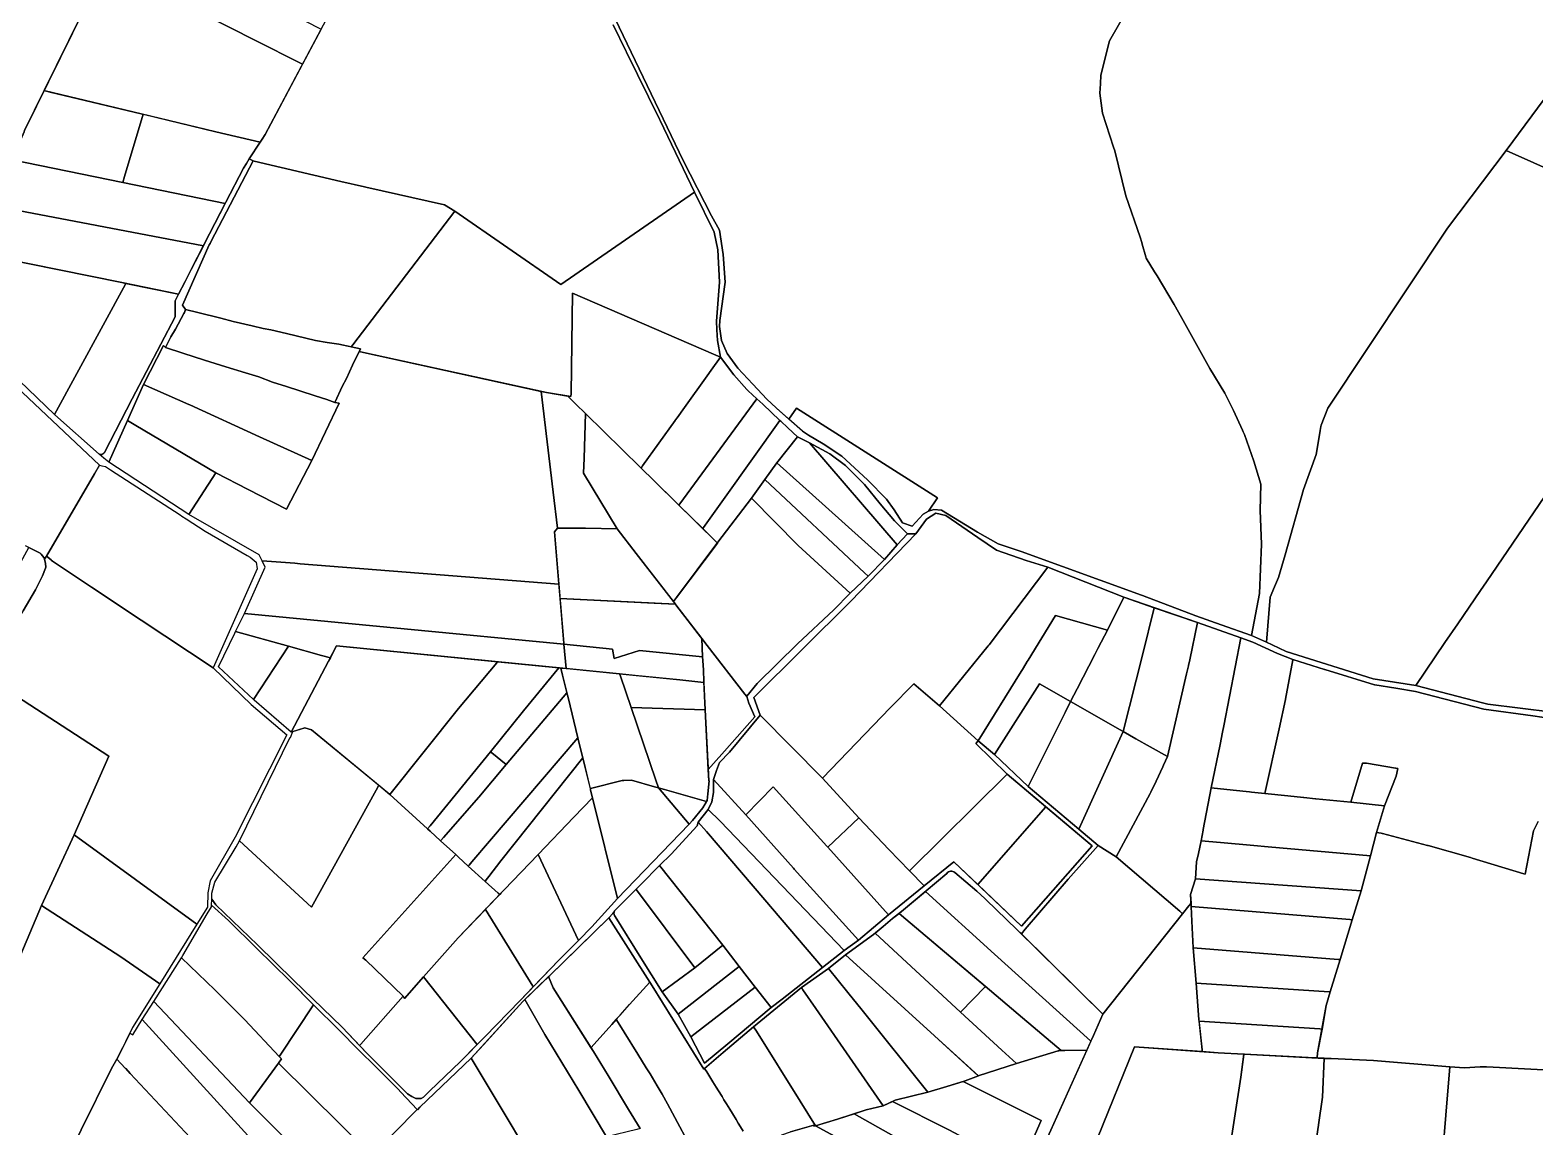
# Model space of a CAD drawing. Header units: metres. Extents: x 3 to 1005126, y 39 to 4383651.
# Drawn here: x 494509 to 495590, y 4369805 to 4370593 of the extents above; entities that cross this region are included whole.
import ezdxf

# ---------------------------------------------------------------- set-up
doc = ezdxf.new("R2010")
doc.units = ezdxf.units.M
doc.header["$MEASUREMENT"] = 0
doc.layers.add('TM_Llucmajor', color=7, linetype='Continuous')

msp = doc.modelspace()

# ---------------------------------------------------------------- linework, layer by layer
at = {"layer": 'TM_Llucmajor', "linetype": 'Continuous', "flags": 128}
for points in [[(494927.8, 4370596.4), (494937.1, 4370577.4), (494937.4, 4370576.8), (494961.2, 4370528.7), (494961.7, 4370527.8), (494986.3, 4370476.2), (494890.2, 4370410), (494814.2, 4370462.5), (494806.7, 4370467.1), (494750.3, 4370479.8), (494749.4, 4370480.1), (494732.3, 4370484), (494670.1, 4370498.5), (494669.5, 4370498.7), (494666.6, 4370500.3), (494674.4, 4370512.1), (494675.8, 4370514.4), (494678, 4370517.7), (494798, 4370743.4)], [(495298.1, 4370609.1), (495284.2, 4370585), (495278, 4370560.3), (495277.6, 4370554.1), (495277.2, 4370547.3), (495279.2, 4370532.9), (495287.1, 4370508.6), (495287.9, 4370506), (495295.9, 4370473.6), (495306.2, 4370444), (495307.3, 4370440), (495307.7, 4370438.8), (495310.2, 4370429.8), (495310.5, 4370428.8), (495316.5, 4370419), (495318.3, 4370416.2), (495330.7, 4370395.5), (495333.7, 4370390), (495337, 4370384.1), (495356.2, 4370349.6), (495367, 4370332), (495373.1, 4370319.5), (495379.6, 4370305.3), (495380.1, 4370304.2), (495381, 4370302.3), (495387.9, 4370283), (495392.7, 4370266.5), (495392.4, 4370247.7), (495393.2, 4370223.4), (495391.9, 4370188), (495386, 4370157.9), (495364.3, 4370165.6), (495346.2, 4370171.9), (495307.8, 4370186.6), (495307.2, 4370186.9), (495220.7, 4370218.2), (495204.3, 4370223.6), (495189.5, 4370232.1), (495163.6, 4370247.8), (495158.1, 4370248.4), (495154.3, 4370247.2), (495160.6, 4370256.8), (495059.4, 4370321.1), (495054, 4370313.2), (495045.2, 4370321.1), (495044.9, 4370321.4), (495038.2, 4370327.5), (495028.2, 4370338.4), (495017.3, 4370349.9), (495009.8, 4370360.3), (495005.6, 4370369.6), (495004.3, 4370379.8), (495004.5, 4370384.1), (495008.2, 4370411.5), (495006.9, 4370431.4), (495004.3, 4370448.9), (494998.5, 4370459.3), (494978.1, 4370498.9), (494955.2, 4370546.8), (494900.9, 4370660.5)], [(494900.9, 4370660.5), (494955.2, 4370546.8), (494978.1, 4370498.9), (494998.5, 4370459.3), (495004.3, 4370448.9), (495006.9, 4370431.4), (495008.2, 4370411.5), (495004.5, 4370384.1), (495004.3, 4370379.8), (495005.6, 4370369.6), (495009.8, 4370360.3), (495017.3, 4370349.9), (495028.2, 4370338.4), (495038.2, 4370327.5), (495044.9, 4370321.4), (495045.2, 4370321.1), (495063.7, 4370304.5), (495068.2, 4370301.8), (495078.6, 4370295.6), (495091.9, 4370286.6), (495110.4, 4370269.6), (495124.1, 4370255.7), (495129.6, 4370248.2), (495135.6, 4370238.8), (495142.6, 4370236.3), (495150.5, 4370244.9), (495154.3, 4370247.2), (495158.1, 4370248.4), (495163.6, 4370247.8), (495189.5, 4370232.1), (495204.3, 4370223.6), (495220.7, 4370218.2), (495307.2, 4370186.9), (495307.8, 4370186.6), (495346.2, 4370171.9), (495364.3, 4370165.6), (495386, 4370157.9), (495396.8, 4370153), (495400.9, 4370151.1), (495411, 4370146.4), (495473.5, 4370126.8), (495504.1, 4370122), (495552, 4370109.5), (495555.7, 4370108.5), (495602.1, 4370102.8)], [(495632.4, 4370592), (495568.9, 4370506.3), (495526.9, 4370450.3), (495440.8, 4370321.1), (495436.1, 4370308.9), (495436, 4370307.9), (495435.5, 4370305.1), (495434.5, 4370299.2), (495432.6, 4370287.8), (495423.4, 4370262.6), (495410.3, 4370215.7), (495405.4, 4370199.6), (495404.9, 4370197.8), (495402.6, 4370192.7), (495399.4, 4370185.4), (495396.8, 4370153), (495386, 4370157.9), (495391.9, 4370188), (495393.2, 4370223.4), (495392.4, 4370247.7), (495392.7, 4370266.5), (495387.9, 4370283), (495381, 4370302.3), (495380.1, 4370304.2), (495379.6, 4370305.3), (495373.1, 4370319.5), (495367, 4370332), (495356.2, 4370349.6), (495337, 4370384.1), (495333.7, 4370390), (495330.7, 4370395.5), (495318.3, 4370416.2), (495316.5, 4370419), (495310.5, 4370428.8), (495310.2, 4370429.8), (495307.7, 4370438.8), (495307.3, 4370440), (495306.2, 4370444), (495295.9, 4370473.6), (495287.9, 4370506), (495287.1, 4370508.6), (495279.2, 4370532.9), (495279.2, 4370532.9), (495277.2, 4370547.3), (495277.6, 4370554.1), (495278, 4370560.3), (495284.2, 4370585), (495298.1, 4370609.1)], [(495601.1, 4370098.2), (495588.1, 4370100), (495552.9, 4370104.8), (495503.9, 4370117.7), (495489.8, 4370119.9), (495474.7, 4370122.3), (495474.5, 4370122.3), (495438.8, 4370133.4), (495438.5, 4370133.5), (495415.9, 4370140.5), (495404.8, 4370145), (495387, 4370153.1), (495378.5, 4370156.2), (495347.3, 4370167.1), (495294.5, 4370185.3), (495239.8, 4370206.9), (495224.4, 4370211.8), (495203.1, 4370219.2), (495189.6, 4370228.1), (495166.6, 4370243.9), (495159.6, 4370245.8), (495152.7, 4370241.3), (495145.1, 4370230.9), (495139.1, 4370230.9), (495129.8, 4370240.2), (495119.5, 4370252.3), (495108.3, 4370266.4), (495094.6, 4370279.9), (495083.5, 4370288.3), (495068.7, 4370296.1), (495060.2, 4370300.5), (495053.3, 4370307), (495048.2, 4370311.7), (495047.6, 4370312.3), (495035.3, 4370324), (495031, 4370327.7), (495024.7, 4370333.5), (495023.7, 4370334.6), (495014.4, 4370345.1), (495005, 4370357.8), (495002.7, 4370369.7), (495002.3, 4370377.3), (495002.1, 4370383.7), (495004.3, 4370411.6), (495003, 4370434.8), (495000.3, 4370447.6), (494986.3, 4370476.2), (494961.7, 4370527.8), (494961.2, 4370528.7), (494937.4, 4370576.8), (494937.1, 4370577.4), (494927.8, 4370596.4)], [(495619.3, 4370291), (495554.8, 4370196.4), (495550.5, 4370190.1), (495534.2, 4370166.1), (495525, 4370152.7), (495504.1, 4370122), (495473.5, 4370126.8), (495411, 4370146.4), (495400.9, 4370151.1), (495396.8, 4370153), (495399.4, 4370185.4), (495402.6, 4370192.7), (495404.9, 4370197.8), (495405.4, 4370199.6), (495410.3, 4370215.7), (495423.4, 4370262.6), (495432.6, 4370287.8), (495434.5, 4370299.2), (495435.5, 4370305.1), (495436, 4370307.9), (495436.1, 4370308.9), (495440.8, 4370321.1), (495526.9, 4370450.3), (495568.9, 4370506.3), (495646.3, 4370471.7)], [(494477.6, 4370357), (494516.8, 4370320.1), (494559.1, 4370280.1), (494555.5, 4370273.9), (494521, 4370214.7), (494519.7, 4370212.7), (494519.1, 4370213.9), (494518.2, 4370215.1), (494517.2, 4370216.3), (494516.5, 4370216.9), (494505.9, 4370222.3)], [(494504.3, 4370175.6), (494513.2, 4370190.7), (494518.2, 4370200.7), (494520.3, 4370206.1), (494520.6, 4370206.9), (494520.4, 4370209.5), (494519.7, 4370212.7), (494521, 4370214.7), (494524.3, 4370212.1), (494524.5, 4370211.9), (494525.3, 4370211.3), (494553.4, 4370192.6), (494589.1, 4370168.8), (494640.7, 4370134.6), (494668, 4370108.2), (494693.5, 4370086.5), (494656.4, 4370012.9), (494638.6, 4369981.7), (494636.9, 4369973.1), (494636.6, 4369962.6), (494628.9, 4369950.4), (494540.8, 4370014.6), (494565.8, 4370071.1), (494484.8, 4370123.5)], [(495592, 4370024.2), (495588.6, 4370017.6), (495582.6, 4369986.3), (495581.7, 4369986.6), (495544.6, 4369997.9), (495543.4, 4369998.3), (495512.9, 4370007), (495512.5, 4370007.1), (495480.2, 4370015.5), (495480.1, 4370015.5), (495479.9, 4370015.6), (495479.1, 4370015.8), (495475.8, 4370016.4), (495481.7, 4370035.5), (495489.9, 4370056.8), (495491.2, 4370062.3), (495489.8, 4370062.6), (495489.5, 4370062.6), (495468.6, 4370066.2), (495465.9, 4370066.2), (495457.5, 4370038), (495432.2, 4370040.6), (495432, 4370040.6), (495423.7, 4370041.5), (495423.5, 4370041.5), (495412.3, 4370042.7), (495412.3, 4370042.7), (495395.6, 4370044.4), (495405.9, 4370090.7), (495410.5, 4370111.8), (495410.5, 4370112.1), (495415.9, 4370140.3), (495415.9, 4370140.5), (495438.5, 4370133.5), (495438.8, 4370133.4), (495474.5, 4370122.3), (495474.7, 4370122.3), (495489.8, 4370119.9), (495503.9, 4370117.7), (495552.9, 4370104.8), (495588.1, 4370100), (495601.1, 4370098.2)], [(495609.1, 4369845.2), (495559.6, 4369847.8), (495554.8, 4369848.1), (495550.3, 4369847.9), (495539.1, 4369847.4), (495528.6, 4369848.1), (495473.6, 4369852.6), (495443.2, 4369854), (495443.2, 4369853.9), (495433.3, 4369854.4), (495433.6, 4369858), (495439.8, 4369892), (495439.8, 4369892), (495442.7, 4369901.8), (495442.7, 4369901.8), (495449.8, 4369925), (495458.5, 4369953.6), (495464.8, 4369974.3), (495471.6, 4369999.6), (495475.8, 4370016.4), (495479.1, 4370015.8), (495479.9, 4370015.6), (495480.1, 4370015.5), (495480.2, 4370015.5), (495512.5, 4370007.1), (495512.9, 4370007), (495543.4, 4369998.3), (495544.6, 4369997.9), (495581.7, 4369986.6), (495582.6, 4369986.3), (495588.6, 4370017.6), (495592, 4370024.2)], [(494988.1, 4369781.6), (494966.8, 4369821.5), (494963.1, 4369828.3), (494959.5, 4369834.4), (494954.3, 4369843), (494951.6, 4369847.4), (494945.6, 4369857), (494935.7, 4369873), (494930.3, 4369881.8), (494930.1, 4369882.2), (494932.8, 4369885.2), (494932.8, 4369885.2), (494939.5, 4369892.8), (494954.2, 4369908.9), (494955.8, 4369906.2), (494992.9, 4369846.4), (494993.5, 4369846.8), (494994, 4369846), (494995, 4369844.4), (494997.2, 4369840.7), (494999.4, 4369837.2), (495001.7, 4369833.5), (495003.5, 4369830.7), (495006, 4369826.6), (495007.4, 4369824.3), (495009.2, 4369821.4), (495011.5, 4369817.7), (495013.5, 4369814.4), (495016.2, 4369810.1), (495017.7, 4369807.6), (495019.3, 4369805), (495021.2, 4369801.9)], [(494947.3, 4369803.7), (494938.9, 4369817.4), (494924.2, 4369841.7), (494913.7, 4369859), (494911.9, 4369861.8), (494912, 4369862), (494926.8, 4369878.4), (494930, 4369882.1), (494930.1, 4369882.2), (494930.3, 4369881.8), (494935.7, 4369873), (494945.6, 4369857), (494951.6, 4369847.4), (494954.3, 4369843), (494959.5, 4369834.4), (494963.1, 4369828.3), (494966.8, 4369821.5), (494988.1, 4369781.6)], [(495021.2, 4369801.9), (495019.3, 4369805), (495017.7, 4369807.6), (495016.2, 4369810.1), (495013.5, 4369814.4), (495011.5, 4369817.7), (495009.2, 4369821.4), (495007.4, 4369824.3), (495006, 4369826.6), (495003.5, 4369830.7), (495001.7, 4369833.5), (494999.4, 4369837.2), (494997.2, 4369840.7), (494995, 4369844.4), (494994, 4369846), (494993.5, 4369846.8), (494993.5, 4369846.9), (494993.5, 4369846.9), (495006.9, 4369858.2), (495028.6, 4369876.7), (495030.7, 4369873.5), (495062.1, 4369823.4), (495073.2, 4369805.7), (495071.9, 4369805.3), (495072, 4369806.2), (495055.1, 4369801.3)]]:
    msp.add_lwpolyline(points, dxfattribs=at)
for points in [[(494565.6, 4370643.2), (494505.3, 4370520.5), (494504.9, 4370519.6), (494500.9, 4370510.3), (494500.7, 4370510.5), (494423.3, 4370557.2), (494408, 4370566.4), (494407, 4370567), (494415.9, 4370579.8), (494425.6, 4370594.4), (494424.8, 4370595.1), (494375.6, 4370630.5), (494347.1, 4370649.2), (494344.2, 4370651.2), (494341.2, 4370653.3), (494342.3, 4370654.4), (494344.4, 4370656.6), (494393.6, 4370706.4), (494437.3, 4370690.4), (494446.7, 4370686.9), (494460.2, 4370682), (494502.2, 4370666.5), (494565.6, 4370643.2)], [(494566.9, 4370646), (494568.2, 4370648.7), (494576.6, 4370666.4), (494579.3, 4370665), (494716.9, 4370594.1), (494718.3, 4370593.4), (494704.9, 4370568.3), (494703.9, 4370568.8), (494670.7, 4370585.5), (494635.3, 4370603.3), (494605.4, 4370618.3), (494566.2, 4370638.1), (494563.7, 4370639.3), (494566.9, 4370646)], [(494566.2, 4370638.1), (494605.4, 4370618.3), (494635.3, 4370603.3), (494670.7, 4370585.5), (494703.9, 4370568.8), (494704.9, 4370568.3), (494678, 4370517.7), (494675.8, 4370514.4), (494674.4, 4370512.1), (494642.6, 4370519.7), (494589, 4370532.6), (494520.2, 4370549), (494519.4, 4370549.2), (494563.7, 4370639.3), (494566.2, 4370638.1)], [(495646.3, 4370471.7), (495568.9, 4370506.3), (495632.4, 4370592), (495686.5, 4370564.5), (495687.7, 4370561.3), (495646.3, 4370471.7)], [(494589, 4370532.6), (494590.5, 4370532.2), (494577.1, 4370487.5), (494575.8, 4370483.2), (494496.3, 4370499.4), (494498.3, 4370504.3), (494504.9, 4370519.6), (494505.3, 4370520.5), (494519.4, 4370549.2), (494520.2, 4370549), (494523.6, 4370548.2), (494589, 4370532.6)], [(494590.5, 4370532.2), (494642.6, 4370519.7), (494674.4, 4370512.1), (494666.6, 4370500.3), (494664.6, 4370496.9), (494662.4, 4370493.5), (494649.9, 4370469.2), (494649.4, 4370468.2), (494575.8, 4370483.2), (494577.1, 4370487.5), (494590.5, 4370532.2)], [(494481.6, 4370469.7), (494487.8, 4370481.9), (494495.6, 4370497.7), (494496.3, 4370499.4), (494575.8, 4370483.2), (494649.4, 4370468.2), (494634.3, 4370438.9), (494633.8, 4370437.8), (494480.3, 4370467), (494481.5, 4370469.5), (494481.6, 4370469.7)], [(494618.6, 4370395.2), (494620.8, 4370392.1), (494620.1, 4370389.8), (494619.6, 4370389.1), (494613.6, 4370377.9), (494610.2, 4370372.4), (494606.9, 4370365.6), (494606.5, 4370364.8), (494605.1, 4370366.1), (494590.7, 4370338), (494579.2, 4370312.2), (494565.8, 4370282.3), (494562.3, 4370285.1), (494558.9, 4370288), (494559.4, 4370287.9), (494560.2, 4370287.8), (494560.9, 4370287.9), (494561, 4370287.9), (494561.6, 4370288.2), (494562.1, 4370288.7), (494562.6, 4370289.3), (494582.6, 4370327.7), (494613.4, 4370386.6), (494613.4, 4370392.3), (494613.3, 4370398.2), (494613.6, 4370398.7), (494615.5, 4370402.4), (494620.5, 4370412), (494625, 4370420.8), (494634.3, 4370438.9), (494649.9, 4370469.2), (494662.4, 4370493.5), (494664.6, 4370496.9), (494666.6, 4370500.3), (494669.5, 4370498.7), (494639.3, 4370441.1), (494638.5, 4370439.5), (494637.9, 4370438.5), (494618.6, 4370395.2)], [(494618.6, 4370395.2), (494637.9, 4370438.5), (494638.5, 4370439.5), (494639.3, 4370441.1), (494669.5, 4370498.7), (494670.1, 4370498.5), (494732.3, 4370484), (494749.4, 4370480.1), (494750.3, 4370479.8), (494806.7, 4370467.1), (494814.2, 4370462.5), (494741, 4370366.7), (494739.8, 4370365.1), (494730.9, 4370367), (494722.5, 4370368.3), (494714.1, 4370369.8), (494693.4, 4370374.8), (494682.1, 4370377.3), (494676.6, 4370378.4), (494668.6, 4370380.3), (494655, 4370383.3), (494646.2, 4370385.7), (494629.7, 4370389.8), (494620.8, 4370392.1), (494618.6, 4370395.2)], [(494741, 4370366.7), (494814.2, 4370462.5), (494890.2, 4370410), (494986.3, 4370476.2), (495000.3, 4370447.6), (495003, 4370434.8), (495004.3, 4370411.6), (495002.1, 4370383.7), (495002.3, 4370377.3), (495002.7, 4370369.7), (495005, 4370357.8), (494999.8, 4370360), (494898.7, 4370403.8), (494897.7, 4370331.6), (494897.5, 4370329.4), (494879.9, 4370332.4), (494748.6, 4370361), (494745.5, 4370361.7), (494746.5, 4370363.7), (494739.8, 4370365.1), (494741, 4370366.7)], [(494633.8, 4370437.8), (494625, 4370420.8), (494620.5, 4370412), (494615.8, 4370403), (494575.1, 4370411.3), (494463.5, 4370433.8), (494474.8, 4370456.2), (494474.9, 4370456.3), (494480.3, 4370467), (494633.8, 4370437.8)], [(494577.7, 4370410.2), (494526.8, 4370316.6), (494501.7, 4370340.7), (494470.7, 4370370.3), (494468.8, 4370373.1), (494447.2, 4370405.3), (494447.1, 4370405.3), (494449.4, 4370409.2), (494450.9, 4370411.8), (494463.4, 4370433.5), (494463.4, 4370433.6), (494463.5, 4370433.8), (494575.1, 4370411.3), (494578, 4370410.7), (494577.7, 4370410.2)], [(494577.7, 4370410.2), (494578, 4370410.7), (494615.8, 4370403), (494615.5, 4370402.4), (494613.6, 4370398.7), (494613.3, 4370398.2), (494613.4, 4370392.3), (494613.4, 4370386.6), (494582.6, 4370327.7), (494562.6, 4370289.3), (494562.1, 4370288.7), (494561.6, 4370288.2), (494561, 4370287.9), (494560.9, 4370287.9), (494560.2, 4370287.8), (494559.4, 4370287.9), (494558.9, 4370288), (494527.1, 4370316.3), (494526.8, 4370316.6), (494577.7, 4370410.2)], [(494897.5, 4370329.4), (494897.7, 4370331.6), (494898.7, 4370403.8), (494999.8, 4370360), (495005, 4370357.8), (494998.2, 4370348.4), (494995.4, 4370344.4), (494979, 4370321.6), (494973.7, 4370314.2), (494972.7, 4370312.7), (494972.4, 4370312.3), (494948.9, 4370279.6), (494947.9, 4370278.1), (494947.4, 4370278.6), (494908.1, 4370317.3), (494901.1, 4370324.1), (494898, 4370327.2), (494895.3, 4370329.8), (494897.5, 4370329.4)], [(494606.9, 4370365.6), (494610.2, 4370372.4), (494613.6, 4370377.9), (494619.6, 4370389.1), (494620.1, 4370389.8), (494620.8, 4370392.1), (494629.7, 4370389.8), (494646.2, 4370385.7), (494655, 4370383.3), (494668.6, 4370380.3), (494676.6, 4370378.4), (494682.1, 4370377.3), (494693.4, 4370374.8), (494714.1, 4370369.8), (494722.5, 4370368.3), (494730.9, 4370367), (494746.5, 4370363.7), (494740.8, 4370352), (494736.3, 4370342.5), (494733.4, 4370336.6), (494728.2, 4370325.7), (494728, 4370325.1), (494722.4, 4370327.3), (494713.9, 4370329.9), (494702.8, 4370333.6), (494693.3, 4370336.7), (494683.4, 4370339.9), (494673.4, 4370343.5), (494663.9, 4370346.4), (494649.7, 4370350.8), (494634.5, 4370355.7), (494619, 4370360.7), (494606.5, 4370364.8), (494606.9, 4370365.6)], [(494731.2, 4370324.7), (494711.5, 4370283.5), (494674, 4370300.6), (494624, 4370323.4), (494623.2, 4370323.8), (494590.7, 4370338), (494605.1, 4370366.1), (494606.5, 4370364.8), (494619, 4370360.7), (494634.5, 4370355.7), (494649.7, 4370350.8), (494663.9, 4370346.4), (494673.4, 4370343.5), (494683.4, 4370339.9), (494693.3, 4370336.7), (494702.8, 4370333.6), (494713.9, 4370329.9), (494722.4, 4370327.3), (494728, 4370325.1), (494731.2, 4370324.7)], [(494731.2, 4370324.7), (494728, 4370325.1), (494728.2, 4370325.7), (494733.4, 4370336.6), (494736.3, 4370342.5), (494740.8, 4370352), (494745.5, 4370361.7), (494748.6, 4370361), (494876.2, 4370333.2), (494884.9, 4370260.7), (494888, 4370235), (494885.7, 4370232.3), (494888.6, 4370197.8), (494888.9, 4370194.6), (494703.1, 4370209.4), (494699.4, 4370209.7), (494675.8, 4370211.5), (494675.4, 4370212.3), (494673.7, 4370215.8), (494623.3, 4370244.7), (494642.6, 4370274.6), (494665.8, 4370262.7), (494693.4, 4370248.5), (494711.5, 4370283.5), (494731.2, 4370324.7)], [(494975, 4370251.5), (494957.4, 4370268.8), (494947.9, 4370278.1), (494948.9, 4370279.6), (494972.4, 4370312.3), (494972.7, 4370312.7), (494973.7, 4370314.2), (494979, 4370321.6), (494995.4, 4370344.4), (494998.2, 4370348.4), (495005, 4370357.8), (495014.4, 4370345.1), (495023.7, 4370334.6), (495024.7, 4370333.5), (495031, 4370327.7), (494975.7, 4370252.5), (494975, 4370251.5)], [(494585.2, 4370308.6), (494579.2, 4370312.2), (494590.7, 4370338), (494623.2, 4370323.8), (494624, 4370323.4), (494674, 4370300.6), (494711.5, 4370283.5), (494693.4, 4370248.5), (494665.8, 4370262.7), (494642.6, 4370274.6), (494585.2, 4370308.6)], [(494908.1, 4370317.3), (494907, 4370285.1), (494906.6, 4370274.5), (494930.8, 4370234.5), (494908.1, 4370234.8), (494888, 4370235), (494884.9, 4370260.7), (494876.2, 4370333.2), (494879.9, 4370332.4), (494895.3, 4370329.8), (494898, 4370327.2), (494901.1, 4370324.1), (494908.1, 4370317.3)], [(495002.8, 4370224.2), (494973.3, 4370185.1), (494971.1, 4370182.2), (494944.4, 4370216.8), (494930.8, 4370234.5), (494906.6, 4370274.5), (494907, 4370285.1), (494908.1, 4370317.3), (494947.4, 4370278.6), (494957.4, 4370268.8), (495002.8, 4370224.2)], [(494992.2, 4370234.7), (494975, 4370251.5), (494975.7, 4370252.5), (495031, 4370327.7), (495035.3, 4370324), (495047.6, 4370312.3), (495008.2, 4370257.1), (494992.7, 4370235.4), (494992.2, 4370234.7)], [(495154.3, 4370247.2), (495150.5, 4370244.9), (495142.6, 4370236.3), (495135.6, 4370238.8), (495129.6, 4370248.2), (495124.1, 4370255.7), (495110.4, 4370269.6), (495091.9, 4370286.6), (495078.6, 4370295.6), (495068.2, 4370301.8), (495063.7, 4370304.5), (495054, 4370313.2), (495059.4, 4370321.1), (495160.6, 4370256.8), (495154.3, 4370247.2)], [(495552, 4370109.5), (495504.1, 4370122), (495525, 4370152.7), (495534.2, 4370166.1), (495550.5, 4370190.1), (495554.8, 4370196.4), (495619.3, 4370291), (495627.9, 4370303.7), (495642.5, 4370325.1), (495743.3, 4370260.8), (495717.2, 4370222.2), (495714.8, 4370216.9), (495712.9, 4370212.5), (495708.8, 4370205.5), (495706.9, 4370200.2), (495702.8, 4370188.8), (495699.1, 4370175), (495644.9, 4370095.9), (495607.7, 4370101.9), (495602.1, 4370102.8), (495555.7, 4370108.5), (495552, 4370109.5)], [(494623.3, 4370244.7), (494565.8, 4370282.3), (494579.2, 4370312.2), (494585.2, 4370308.6), (494642.6, 4370274.6), (494623.3, 4370244.7)], [(494992.7, 4370235.4), (495008.2, 4370257.1), (495047.6, 4370312.3), (495048.2, 4370311.7), (495053.3, 4370307), (495060.2, 4370300.5), (495045.4, 4370281.9), (495036.7, 4370269.8), (495027.1, 4370256.5), (495003.1, 4370224.8), (495002.8, 4370224.2), (494992.2, 4370234.7), (494992.7, 4370235.4)], [(495080.2, 4370250.6), (495045.4, 4370281.9), (495060.2, 4370300.5), (495068.7, 4370296.1), (495131.7, 4370222.9), (495122.6, 4370212.5), (495080.2, 4370250.6)], [(495068.7, 4370296.1), (495083.5, 4370288.3), (495094.6, 4370279.9), (495108.3, 4370266.4), (495119.5, 4370252.3), (495129.8, 4370240.2), (495139.1, 4370230.9), (495131.7, 4370222.9), (495068.7, 4370296.1)], [(494524.3, 4370212.1), (494521, 4370214.7), (494555.5, 4370273.9), (494559.1, 4370280.1), (494560.8, 4370279.8), (494563.4, 4370279.3), (494567.1, 4370276.9), (494616.9, 4370244.6), (494618.3, 4370243.6), (494621.3, 4370241.6), (494634.9, 4370232.7), (494665.1, 4370215.2), (494667.3, 4370214), (494671.6, 4370210.6), (494672.3, 4370205.7), (494640.7, 4370134.6), (494589.1, 4370168.8), (494553.4, 4370192.6), (494525.3, 4370211.3), (494524.5, 4370211.9), (494524.3, 4370212.1)], [(495108.3, 4370202.9), (495036.7, 4370269.8), (495045.4, 4370281.9), (495080.2, 4370250.6), (495122.6, 4370212.5), (495111, 4370200.4), (495108.3, 4370202.9)], [(495060.6, 4370222.4), (495027.1, 4370256.5), (495036.7, 4370269.8), (495108.3, 4370202.9), (495111, 4370200.4), (495097.9, 4370188.2), (495060.6, 4370222.4)], [(495023.7, 4370113.9), (495022.3, 4370115.7), (494995.4, 4370150.6), (494972.8, 4370179.9), (494972.5, 4370180.3), (494971.1, 4370182.2), (494973.3, 4370185.1), (495003.1, 4370224.8), (495027.1, 4370256.5), (495060.6, 4370222.4), (495097.9, 4370188.2), (495086.3, 4370176.3), (495060.3, 4370151.9), (495031.3, 4370123.4), (495023.8, 4370114.2), (495023.7, 4370113.9)], [(495033.4, 4370100.6), (495028.9, 4370113.2), (495098.4, 4370182.6), (495145.1, 4370230.9), (495152.7, 4370241.3), (495159.6, 4370245.8), (495166.6, 4370243.9), (495189.6, 4370228.1), (495203.1, 4370219.2), (495224.4, 4370211.8), (495239.8, 4370206.9), (495197.7, 4370151.2), (495197.1, 4370150.3), (495162.2, 4370107.4), (495143.8, 4370123.2), (495126.6, 4370105.8), (495078.1, 4370055.4), (495033.4, 4370100.6)], [(494789.1, 4369819), (494787.4, 4369817.2), (494787.2, 4369817.4), (494779.6, 4369825.5), (494778.7, 4369826.3), (494773.1, 4369832.4), (494756.7, 4369848.7), (494746, 4369859.2), (494730.1, 4369875.4), (494713.8, 4369891.5), (494695.6, 4369910), (494672.1, 4369933.1), (494651.6, 4369953), (494639.5, 4369964.2), (494639.7, 4369968.4), (494642.5, 4369964.4), (494672.5, 4369935.7), (494698.4, 4369910.3), (494733.2, 4369876.4), (494751, 4369857.9), (494777.6, 4369831.2), (494780.2, 4369828.5), (494783.2, 4369826.7), (494786.1, 4369825.3), (494788, 4369825.3), (494789.9, 4369825.3), (494791.8, 4369826.3), (494796.3, 4369830.7), (494817.9, 4369851.6), (494835.8, 4369869.6), (494861, 4369895.7), (494888.8, 4369924.6), (494899.7, 4369935.4), (494903, 4369938.7), (494912.6, 4369948.6), (494930.9, 4369968.9), (494982.1, 4370022.1), (494984.8, 4370025), (494992.2, 4370034), (494995.4, 4370039.3), (494995.9, 4370044), (494996.7, 4370053.4), (494996.5, 4370053.4), (494996.1, 4370061.6), (495000, 4370066), (495007.7, 4370074.7), (495029.5, 4370099.4), (495025.3, 4370109.3), (495023.7, 4370113.9), (495023.8, 4370114.2), (495031.3, 4370123.4), (495060.3, 4370151.9), (495086.3, 4370176.3), (495097.9, 4370188.2), (495111, 4370200.4), (495122.6, 4370212.5), (495131.7, 4370222.9), (495139.1, 4370230.9), (495145.1, 4370230.9), (495098.4, 4370182.6), (495028.9, 4370113.2), (495033.4, 4370100.6), (495011.3, 4370074), (495004.3, 4370066.7), (495002.1, 4370060.9), (494999.8, 4370054.4), (494999.8, 4370045.1), (494998.6, 4370038.3), (494996.1, 4370032.9), (494988.8, 4370023.7), (494988.2, 4370021), (494969.4, 4370000.8), (494961.2, 4369992.6), (494947.9, 4369979.1), (494928.9, 4369960), (494928.6, 4369959.3), (494927.5, 4369958.2), (494924.7, 4369955.1), (494901.7, 4369932.6), (494882.5, 4369913.7), (494862.9, 4369894.9), (494834.8, 4369863.9), (494825.9, 4369854.2), (494789.1, 4369819)], [(494888, 4370235), (494908.1, 4370234.8), (494930.8, 4370234.5), (494944.4, 4370216.8), (494972.5, 4370180.3), (494889.7, 4370184.4), (494888.6, 4370197.8), (494885.7, 4370232.3), (494888, 4370235)], [(494475.5, 4370124.9), (494472.9, 4370119.5), (494464.2, 4370105.1), (494452.4, 4370085.2), (494450.2, 4370081.3), (494448.3, 4370082.7), (494437.2, 4370091), (494508.3, 4370221.1), (494511.2, 4370219.6), (494516.5, 4370216.9), (494517.2, 4370216.3), (494518.2, 4370215.1), (494519.1, 4370213.9), (494519.7, 4370212.7), (494520.4, 4370209.5), (494520.6, 4370206.9), (494520.3, 4370206.1), (494518.2, 4370200.7), (494513.2, 4370190.7), (494504.3, 4370175.6), (494496.2, 4370161.4), (494480.6, 4370134.7), (494475.5, 4370124.9)], [(494888.9, 4370194.6), (494892.4, 4370152.3), (494892.5, 4370151.5), (494663.1, 4370173.6), (494664.1, 4370175.7), (494678.1, 4370206.9), (494675.8, 4370211.5), (494699.4, 4370209.7), (494703.1, 4370209.4), (494888.9, 4370194.6)], [(495189.9, 4370082.1), (495162.2, 4370107.4), (495197.1, 4370150.3), (495197.7, 4370151.2), (495239.8, 4370206.9), (495294.5, 4370185.3), (495282.8, 4370161.7), (495245.4, 4370172.1), (495225.7, 4370140.1), (495225.1, 4370139.2), (495222.4, 4370134.7), (495221.6, 4370133.3), (495220.7, 4370132), (495189.9, 4370082.1)], [(494946.8, 4370147), (494928.5, 4370141.4), (494927.3, 4370148.1), (494892.5, 4370151.5), (494892.4, 4370152.3), (494889.7, 4370184.4), (494957.4, 4370181.1), (494972.5, 4370180.3), (494972.8, 4370179.9), (494991.5, 4370155.7), (494992.1, 4370142.5), (494946.8, 4370147)], [(495294.1, 4370088.8), (495291.9, 4370090.1), (495256.1, 4370110.4), (495260.9, 4370119.6), (495273.7, 4370144.2), (495275.8, 4370148.4), (495276, 4370148.7), (495276.1, 4370148.9), (495282.8, 4370161.7), (495294.5, 4370185.3), (495316.3, 4370177.8), (495307.8, 4370143.6), (495294.1, 4370088.8)], [(495316.3, 4370177.8), (495347.3, 4370167.1), (495341.8, 4370140.4), (495340.9, 4370136.3), (495340.8, 4370136.1), (495339.5, 4370130.4), (495325.8, 4370070.8), (495313.4, 4370077.8), (495303, 4370083.7), (495294.1, 4370088.8), (495307.8, 4370143.6), (495316.3, 4370177.8)], [(494729.3, 4370150.5), (494724.9, 4370141.7), (494718.4, 4370143.5), (494694.8, 4370150.1), (494656.8, 4370160.7), (494663.1, 4370173.6), (494892.5, 4370151.5), (494894, 4370134), (494729.3, 4370150.5)], [(495201.5, 4370072.3), (495189.9, 4370082.1), (495220.7, 4370132), (495221.6, 4370133.3), (495222.4, 4370134.7), (495225.1, 4370139.2), (495225.7, 4370140.1), (495245.4, 4370172.1), (495282.8, 4370161.7), (495276.1, 4370148.9), (495276, 4370148.7), (495275.8, 4370148.4), (495273.7, 4370144.2), (495260.9, 4370119.6), (495256.1, 4370110.4), (495233.9, 4370123), (495201.5, 4370072.3)], [(495336.7, 4369958), (495334.7, 4369959.7), (495288.9, 4369998.8), (495313.4, 4370044.3), (495313.8, 4370045.2), (495317.6, 4370053.3), (495322.4, 4370063.4), (495323, 4370064.7), (495325.8, 4370070.8), (495339.5, 4370130.4), (495340.8, 4370136.1), (495340.9, 4370136.3), (495341.8, 4370140.4), (495347.3, 4370167.1), (495378.5, 4370156.2), (495366.3, 4370093), (495365.4, 4370088.5), (495363.6, 4370079.6), (495357.2, 4370048.4), (495351.5, 4370018.4), (495351.4, 4370018), (495349.9, 4370010.4), (495348, 4370001.2), (495346.7, 4369995.3), (495345.8, 4369983), (495342.4, 4369971.9), (495342.7, 4369965.6), (495341.1, 4369963.6), (495336.7, 4369958)], [(494669.6, 4370111.8), (494644.5, 4370135.3), (494656.3, 4370159.6), (494656.8, 4370160.7), (494694.8, 4370150.1), (494669.6, 4370111.8)], [(495023.7, 4370113.9), (495025.3, 4370109.3), (495029.5, 4370099.4), (495007.7, 4370074.7), (495000, 4370066), (494996.1, 4370061.6), (494994, 4370104.5), (494993, 4370124.8), (494992.6, 4370132.9), (494992.3, 4370139.8), (494992.1, 4370142.5), (494991.5, 4370155.7), (494995.4, 4370150.6), (495022.3, 4370115.7), (495023.7, 4370113.9)], [(495373, 4370046.8), (495357.2, 4370048.4), (495363.6, 4370079.6), (495365.4, 4370088.5), (495366.3, 4370093), (495378.5, 4370156.2), (495387, 4370153.1), (495404.8, 4370145), (495415.9, 4370140.5), (495415.9, 4370140.3), (495410.5, 4370112.1), (495410.5, 4370111.8), (495405.9, 4370090.7), (495395.6, 4370044.4), (495386.2, 4370045.4), (495386.1, 4370045.4), (495384.8, 4370045.5), (495373, 4370046.8)], [(494723.6, 4370139.3), (494696.6, 4370088.5), (494670.1, 4370111.3), (494669.6, 4370111.8), (494694.8, 4370150.1), (494718.4, 4370143.5), (494724.9, 4370141.7), (494723.6, 4370139.3)], [(494696.6, 4370088.5), (494723.6, 4370139.3), (494729.3, 4370150.5), (494845, 4370138.9), (494844.3, 4370138.2), (494816.8, 4370105.5), (494767.6, 4370043.7), (494711.4, 4370090.1), (494706.4, 4370091.5), (494696.6, 4370088.5)], [(494928.5, 4370141.4), (494946.8, 4370147), (494992.1, 4370142.5), (494992.3, 4370139.8), (494992.6, 4370132.9), (494993, 4370124.8), (494993, 4370124.1), (494975.6, 4370125.9), (494943.6, 4370129.1), (494932.5, 4370130.2), (494894, 4370134), (494892.5, 4370151.5), (494927.3, 4370148.1), (494928.5, 4370141.4)], [(494794.6, 4370018.9), (494767.6, 4370043.7), (494816.8, 4370105.5), (494844.3, 4370138.2), (494845, 4370138.9), (494888.8, 4370134.6), (494863.6, 4370103.6), (494839.8, 4370074.3), (494819.6, 4370049.5), (494796.5, 4370021.1), (494794.6, 4370018.9)], [(494840.7, 4370073.5), (494839.8, 4370074.3), (494863.6, 4370103.6), (494888.8, 4370134.6), (494890.3, 4370134.4), (494891.5, 4370129.4), (494894.7, 4370116.6), (494851.1, 4370065.1), (494840.7, 4370073.5)], [(494911.5, 4370047.9), (494907.8, 4370062.9), (494902.6, 4370084.2), (494895.5, 4370113.2), (494891.5, 4370129.4), (494890.3, 4370134.4), (494894, 4370134), (494894.5, 4370134), (494932.5, 4370130.2), (494933.1, 4370128.5), (494940.7, 4370106), (494958.5, 4370053.9), (494960.3, 4370048.4), (494958.5, 4370048.9), (494957.5, 4370049.1), (494941.1, 4370053.8), (494935.5, 4370053.7), (494934.3, 4370053.7), (494911.5, 4370047.9)], [(494391.7, 4369975.3), (494391.7, 4369975.4), (494396.3, 4369983.4), (494407, 4370002.7), (494419.4, 4370024.9), (494429.1, 4370041.9), (494436.8, 4370056.3), (494447.4, 4370076), (494452.4, 4370085.2), (494464.2, 4370105.1), (494472.9, 4370119.5), (494475.5, 4370124.9), (494477.3, 4370128.3), (494477.4, 4370128.2), (494478.1, 4370127.8), (494484.8, 4370123.5), (494565.8, 4370071.1), (494540.8, 4370014.6), (494517.4, 4369963.9), (494479.1, 4369873.7), (494389.1, 4369970.5), (494389, 4369970.6), (494391.7, 4369975.3)], [(494993, 4370124.1), (494994, 4370104.5), (494940.7, 4370106), (494933.1, 4370128.5), (494932.5, 4370130.2), (494975.6, 4370125.9), (494993, 4370124.1)], [(495104.2, 4370026.9), (495078.1, 4370055.4), (495126.6, 4370105.8), (495143.8, 4370123.2), (495162.2, 4370107.4), (495189.9, 4370082.1), (495188.1, 4370080.2), (495210.7, 4370058.3), (495140.7, 4369988.7), (495125.8, 4370004.2), (495104.2, 4370026.9)], [(495225.8, 4370049.4), (495201.5, 4370072.3), (495233.9, 4370123), (495256.1, 4370110.4), (495252.3, 4370102.6), (495225.8, 4370049.4)], [(494851.1, 4370065.1), (494894.7, 4370116.6), (494895.5, 4370113.2), (494902.6, 4370084.2), (494826.5, 4369995.2), (494824.5, 4369992.9), (494823.8, 4369992.2), (494816.8, 4369998.6), (494814.8, 4370000.4), (494803.9, 4370010.4), (494804.1, 4370010.6), (494806.1, 4370012.8), (494831.4, 4370041.8), (494851.1, 4370065.1)], [(494964.6, 4370047.2), (494960.3, 4370048.4), (494958.5, 4370053.9), (494940.7, 4370106), (494994, 4370104.5), (494996.5, 4370053.4), (494996.7, 4370053.4), (494995.9, 4370044), (494995.4, 4370039.3), (494994.9, 4370038.6), (494964.6, 4370047.2)], [(495262.2, 4370018.6), (495225.8, 4370049.4), (495252.3, 4370102.6), (495256.1, 4370110.4), (495291.9, 4370090.1), (495294.1, 4370088.8), (495262.2, 4370018.6)], [(494759.7, 4370050.3), (494757.8, 4370046.7), (494711.3, 4369962.8), (494659.6, 4370010.4), (494695.8, 4370084.4), (494696.3, 4370084.5), (494697.8, 4370088.8), (494706.4, 4370091.5), (494711.4, 4370090.1), (494759.7, 4370050.3)], [(495023, 4370028.9), (494999.8, 4370054.4), (495002.1, 4370060.9), (495004.3, 4370066.7), (495011.3, 4370074), (495033.4, 4370100.6), (495078.1, 4370055.4), (495104.2, 4370026.9), (495082, 4370005.9), (495081.3, 4370006.6), (495042.8, 4370049.1), (495023, 4370028.9)], [(494835.9, 4369981.2), (494823.8, 4369992.2), (494824.5, 4369992.9), (494826.5, 4369995.2), (494902.6, 4370084.2), (494906.1, 4370069.9), (494847.3, 4369996), (494838.5, 4369984.7), (494836.7, 4369982.3), (494835.9, 4369981.2)], [(495220.9, 4369943.6), (495218, 4369946.4), (495195.3, 4369968.3), (495194.7, 4369968.8), (495188.9, 4369974.2), (495173.1, 4369987.5), (495172.5, 4369988), (495171.8, 4369988.4), (495171, 4369988.6), (495170.1, 4369988.6), (495169.4, 4369988.4), (495169.3, 4369988.4), (495168.5, 4369988), (495167.9, 4369987.5), (495167.4, 4369986.8), (495152.5, 4369974.4), (495134.8, 4369959.6), (495128.5, 4369954.5), (495121.6, 4369948.8), (495114.7, 4369943.1), (495094.7, 4369928.4), (495082.5, 4369918.7), (495063.1, 4369904.9), (495028.6, 4369876.7), (495006.9, 4369858.2), (494992.9, 4369846.4), (494955.8, 4369906.2), (494924.7, 4369955.1), (494927.5, 4369958.2), (494928.6, 4369959.3), (494928.6, 4369959.2), (494928.4, 4369958.4), (494928.5, 4369957.5), (494928.6, 4369957.1), (494928.8, 4369956.7), (494929.2, 4369956), (494929.2, 4369956), (494947.6, 4369926.3), (494963, 4369901.9), (494974.5, 4369885.9), (494983.7, 4369869.6), (494993.5, 4369850.6), (495010.1, 4369864.5), (495041.3, 4369890.6), (495049.1, 4369896.7), (495078.2, 4369919.4), (495093.8, 4369931.5), (495104, 4369939), (495125.6, 4369957.1), (495151.1, 4369978), (495172.4, 4369995.3), (495221, 4369949), (495271.7, 4370006.7), (495210.7, 4370058.3), (495188.1, 4370080.2), (495189.9, 4370082.1), (495201.5, 4370072.3), (495225.8, 4370049.4), (495262.2, 4370018.6), (495276, 4370007), (495254.5, 4369982.8), (495223.6, 4369946.8), (495220.9, 4369943.6)], [(495276, 4370007), (495262.2, 4370018.6), (495294.1, 4370088.8), (495303, 4370083.7), (495313.4, 4370077.8), (495325.8, 4370070.8), (495323, 4370064.7), (495322.4, 4370063.4), (495317.6, 4370053.3), (495313.8, 4370045.2), (495313.4, 4370044.3), (495288.9, 4369998.8), (495276, 4370007)], [(494796.5, 4370021.1), (494819.6, 4370049.5), (494839.8, 4370074.3), (494840.7, 4370073.5), (494851.1, 4370065.1), (494831.4, 4370041.8), (494806.1, 4370012.8), (494804.1, 4370010.6), (494803.9, 4370010.4), (494796.4, 4370017.2), (494794.6, 4370018.9), (494796.5, 4370021.1)], [(494906.1, 4370069.9), (494907.8, 4370062.9), (494911.7, 4370046.8), (494913.1, 4370041.3), (494899.7, 4370027.3), (494874.1, 4370000.6), (494849.5, 4369975.2), (494847.5, 4369973), (494846.5, 4369971.9), (494845.4, 4369972.8), (494835.9, 4369981.2), (494836.7, 4369982.3), (494838.5, 4369984.7), (494847.3, 4369996), (494906.1, 4370069.9)], [(495189.6, 4369979), (495172.4, 4369995.3), (495151.1, 4369978), (495140.7, 4369988.7), (495210.7, 4370058.3), (495238.5, 4370034.7), (495189.6, 4369979)], [(495481.7, 4370035.5), (495457.5, 4370038), (495465.9, 4370066.2), (495468.6, 4370066.2), (495489.5, 4370062.6), (495489.8, 4370062.6), (495491.2, 4370062.3), (495489.9, 4370056.8), (495481.7, 4370035.5)], [(494745.7, 4369863.4), (494733.2, 4369876.4), (494698.4, 4369910.3), (494672.5, 4369935.7), (494642.5, 4369964.4), (494639.7, 4369968.4), (494639.8, 4369972.7), (494641.9, 4369980.7), (494657.1, 4370006.1), (494659.6, 4370010.4), (494711.3, 4369962.8), (494757.8, 4370046.7), (494759.7, 4370050.3), (494767.6, 4370043.7), (494794.6, 4370018.9), (494796.4, 4370017.2), (494803.9, 4370010.4), (494814.8, 4370000.4), (494748.1, 4369926.4), (494750.2, 4369924.6), (494777, 4369898.7), (494746.6, 4369864.3), (494745.7, 4369863.4)], [(494934.3, 4370053.7), (494935.5, 4370053.7), (494941.1, 4370053.8), (494957.5, 4370049.1), (494958.5, 4370048.9), (494960.3, 4370048.4), (494982.4, 4370022.4), (494982.1, 4370022.1), (494930.9, 4369968.9), (494913.1, 4370041.3), (494911.7, 4370046.8), (494911.5, 4370047.9), (494934.3, 4370053.7)], [(494960.3, 4370048.4), (494964.6, 4370047.2), (494994.9, 4370038.6), (494992.2, 4370034), (494984.8, 4370025), (494982.4, 4370022.4), (494960.3, 4370048.4)], [(495004.6, 4370024.4), (494996.1, 4370032.9), (494998.6, 4370038.3), (494999.8, 4370045.1), (494999.8, 4370054.4), (495023, 4370028.9), (495057.4, 4369990.7), (495057.9, 4369990.1), (495104, 4369939), (495093.8, 4369931.5), (495004.6, 4370024.4)], [(495057.4, 4369990.7), (495023, 4370028.9), (495042.8, 4370049.1), (495081.3, 4370006.6), (495082, 4370005.9), (495125.6, 4369957.1), (495104, 4369939), (495057.9, 4369990.1), (495057.4, 4369990.7)], [(495363.9, 4370009.2), (495349.9, 4370010.4), (495351.4, 4370018), (495351.5, 4370018.4), (495357.2, 4370048.4), (495373, 4370046.8), (495384.8, 4370045.5), (495386.1, 4370045.4), (495386.2, 4370045.4), (495395.6, 4370044.4), (495412.3, 4370042.7), (495423.5, 4370041.5), (495423.7, 4370041.5), (495432, 4370040.6), (495432.2, 4370040.6), (495457.5, 4370038), (495481.7, 4370035.5), (495475.8, 4370016.4), (495471.6, 4369999.6), (495398, 4370006.1), (495387.9, 4370007), (495363.9, 4370009.2)], [(494912.6, 4369948.6), (494903, 4369938.7), (494874.1, 4370000.6), (494899.7, 4370027.3), (494913.1, 4370041.3), (494930.9, 4369968.9), (494912.6, 4369948.6)], [(494994.9, 4370017.1), (494988.8, 4370023.7), (494996.1, 4370032.9), (495004.6, 4370024.4), (495093.8, 4369931.5), (495078.2, 4369919.4), (495036.7, 4369968), (494994.9, 4370017.1)], [(495125.6, 4369957.1), (495082, 4370005.9), (495104.2, 4370026.9), (495125.8, 4370004.2), (495140.7, 4369988.7), (495151.1, 4369978), (495125.6, 4369957.1)], [(495238.5, 4370034.7), (495271.7, 4370006.7), (495221, 4369949), (495189.6, 4369979), (495238.5, 4370034.7)], [(494988.8, 4370023.7), (494994.9, 4370017.1), (495036.7, 4369968), (495078.2, 4369919.4), (495049.1, 4369896.7), (495041.3, 4369890.6), (495029.9, 4369905.2), (495018.4, 4369920.1), (495017.6, 4369921.1), (495006.5, 4369935.3), (494961.2, 4369992.6), (494969.4, 4370000.8), (494988.2, 4370021), (494988.8, 4370023.7)], [(494574.3, 4369927), (494517.4, 4369963.9), (494540.8, 4370014.6), (494628.9, 4369950.4), (494602.5, 4369907.7), (494574.3, 4369927)], [(495334.7, 4369959.7), (495336.7, 4369958), (495279.4, 4369885.8), (495220.9, 4369943.6), (495223.6, 4369946.8), (495254.5, 4369982.8), (495276, 4370007), (495288.9, 4369998.8), (495334.7, 4369959.7)], [(495464.8, 4369974.3), (495345.8, 4369983), (495346.7, 4369995.3), (495348, 4370001.2), (495349.9, 4370010.4), (495363.9, 4370009.2), (495387.9, 4370007), (495398, 4370006.1), (495471.6, 4369999.6), (495464.8, 4369974.3)], [(494791.7, 4369912.6), (494778.1, 4369897.2), (494777, 4369898.7), (494750.2, 4369924.6), (494748.1, 4369926.4), (494814.8, 4370000.4), (494816.8, 4369998.6), (494823.8, 4369992.2), (494835.9, 4369981.2), (494845.4, 4369972.8), (494846.5, 4369971.9), (494837, 4369962), (494816.7, 4369940.6), (494791.7, 4369912.6)], [(494888.8, 4369924.6), (494870.4, 4369905.5), (494870.1, 4369906), (494843.2, 4369949.7), (494836.1, 4369961), (494837, 4369962), (494847.5, 4369973), (494849.5, 4369975.2), (494874.1, 4370000.6), (494903, 4369938.7), (494888.8, 4369924.6)], [(494947.9, 4369979.1), (494961.2, 4369992.6), (495006.5, 4369935.3), (494986.4, 4369919.2), (494944.5, 4369975.2), (494944.3, 4369975.5), (494947.9, 4369979.1)], [(495272.6, 4369870.6), (495270.7, 4369866.4), (495270.5, 4369866.6), (495201.5, 4369929), (495152, 4369973.9), (495152.5, 4369974.4), (495167.4, 4369986.8), (495167.9, 4369987.5), (495168.5, 4369988), (495169.3, 4369988.4), (495169.4, 4369988.4), (495170.1, 4369988.6), (495171, 4369988.6), (495171.8, 4369988.4), (495172.5, 4369988), (495173.1, 4369987.5), (495188.9, 4369974.2), (495194.7, 4369968.8), (495195.3, 4369968.3), (495218, 4369946.4), (495279.4, 4369885.8), (495272.6, 4369870.6)], [(495458.5, 4369953.6), (495456.7, 4369953.8), (495342.8, 4369963.1), (495342.4, 4369971.9), (495345.8, 4369983), (495464.8, 4369974.3), (495458.5, 4369953.6)], [(494944.5, 4369975.2), (494986.4, 4369919.2), (494963, 4369901.9), (494947.6, 4369926.3), (494929.2, 4369956), (494929.2, 4369956), (494928.8, 4369956.7), (494928.6, 4369957.1), (494928.5, 4369957.5), (494928.4, 4369958.4), (494928.6, 4369959.2), (494928.6, 4369959.3), (494928.9, 4369960), (494944.3, 4369975.5), (494944.5, 4369975.2)], [(495267.6, 4369860), (495252.2, 4369859.7), (495249.4, 4369859.7), (495218.5, 4369885.9), (495198.1, 4369903.2), (495134.9, 4369956.7), (495133.1, 4369958.2), (495134.8, 4369959.6), (495152, 4369973.9), (495201.5, 4369929), (495270.5, 4369866.6), (495270.7, 4369866.4), (495267.8, 4369860), (495267.6, 4369860)], [(494582.8, 4369876.3), (494580.9, 4369872.3), (494578, 4369866.3), (494577.9, 4369866.2), (494575.9, 4369861.9), (494571.5, 4369853.5), (494567.6, 4369846.7), (494524.2, 4369758.6), (494522.9, 4369755.9), (494522.3, 4369756.5), (494506.5, 4369774.1), (494508.8, 4369775.7), (494506.2, 4369778.2), (494504.1, 4369776.7), (494486.3, 4369796.3), (494462.9, 4369821.5), (494458.3, 4369826.4), (494458.6, 4369827), (494469.9, 4369852.7), (494479.1, 4369873.7), (494517.4, 4369963.9), (494574.3, 4369927), (494602.5, 4369907.7), (494582.8, 4369876.3)], [(494688.1, 4369855.5), (494663.5, 4369881.7), (494641.8, 4369903.3), (494617.9, 4369926.2), (494618.9, 4369927.9), (494636.4, 4369957.8), (494639.4, 4369962.9), (494639.5, 4369964.2), (494651.6, 4369953), (494672.1, 4369933.1), (494695.6, 4369910), (494712.6, 4369892.7), (494712.2, 4369891.8), (494689.2, 4369857.2), (494688.1, 4369855.5)], [(494830.1, 4369864.3), (494791.7, 4369912.6), (494816.7, 4369940.6), (494836.1, 4369961), (494843.2, 4369949.7), (494870.1, 4369906), (494870.4, 4369905.5), (494861, 4369895.7), (494835.8, 4369869.6), (494830.3, 4369864), (494830.1, 4369864.3)], [(495272.6, 4369870.6), (495279.4, 4369885.8), (495336.7, 4369958), (495341.1, 4369963.6), (495342.7, 4369965.6), (495342.8, 4369963.1), (495343.3, 4369952.7), (495344.2, 4369933.5), (495346.3, 4369908.1), (495348.3, 4369882), (495350.6, 4369860.3), (495350.8, 4369858.9), (495302.2, 4369862.3), (495275.6, 4369796.7), (495274.2, 4369793.2), (495270.3, 4369783.7), (495268.2, 4369782.2), (495260.6, 4369771.4), (495234.4, 4369785.6), (495272.6, 4369870.6)], [(495449.8, 4369925), (495448.4, 4369925.1), (495344.2, 4369933.5), (495343.3, 4369952.7), (495342.8, 4369963.1), (495456.7, 4369953.8), (495458.5, 4369953.6), (495449.8, 4369925)], [(494930, 4369882.1), (494926.8, 4369878.4), (494912, 4369862), (494911.9, 4369861.8), (494884.8, 4369904.8), (494881.5, 4369912.8), (494882.5, 4369913.7), (494924.7, 4369955.1), (494954.2, 4369908.9), (494939.5, 4369892.8), (494930, 4369882.1)], [(495177.2, 4369887.3), (495115.9, 4369944.1), (495121.6, 4369948.8), (495128.5, 4369954.5), (495133.1, 4369958.2), (495134.9, 4369956.7), (495195.1, 4369905.7), (495177.2, 4369887.3)], [(495177.2, 4369887.3), (495206.8, 4369860), (495217.3, 4369850.5), (495190, 4369841.6), (495158.6, 4369870.2), (495094.7, 4369928.4), (495114.7, 4369943.1), (495115.9, 4369944.1), (495177.2, 4369887.3)], [(494974.5, 4369885.9), (494963, 4369901.9), (494986.4, 4369919.2), (495006.5, 4369935.3), (495017.6, 4369921.1), (495018.4, 4369920.1), (494974.5, 4369885.9)], [(495096.3, 4369901.4), (495082.5, 4369918.7), (495094.7, 4369928.4), (495158.6, 4369870.2), (495190.1, 4369841.5), (495180.6, 4369838), (495167.3, 4369833.9), (495153.7, 4369829.7), (495106.5, 4369888.7), (495096.3, 4369901.4)], [(495442.7, 4369901.8), (495441.9, 4369901.9), (495346.3, 4369908.1), (495344.2, 4369933.5), (495448.4, 4369925.1), (495449.8, 4369925), (495442.7, 4369901.8)], [(494689.8, 4369853.7), (494687.7, 4369850.6), (494666.7, 4369822.2), (494598.1, 4369894.9), (494617.9, 4369926.2), (494641.8, 4369903.3), (494663.5, 4369881.7), (494688.1, 4369855.5), (494689.8, 4369853.7)], [(494983.7, 4369869.6), (494974.5, 4369885.9), (495018.4, 4369920.1), (495029.9, 4369905.2), (494986.7, 4369872), (494983.7, 4369869.6)], [(495064.1, 4369903.4), (495063.1, 4369904.9), (495082.5, 4369918.7), (495096.3, 4369901.4), (495106.5, 4369888.7), (495153.7, 4369829.7), (495130.4, 4369824), (495121.6, 4369820.1), (495073.4, 4369889.9), (495064.1, 4369903.4)], [(494788, 4369825.3), (494786.1, 4369825.3), (494783.2, 4369826.7), (494780.2, 4369828.5), (494777.6, 4369831.2), (494751, 4369857.9), (494745.7, 4369863.4), (494746.6, 4369864.3), (494777, 4369898.7), (494778.1, 4369897.2), (494791.7, 4369912.6), (494830.1, 4369864.3), (494830.3, 4369864), (494817.9, 4369851.6), (494796.3, 4369830.7), (494791.8, 4369826.3), (494789.9, 4369825.3), (494788, 4369825.3)], [(494913.7, 4369859), (494924.2, 4369841.7), (494938.9, 4369817.4), (494947.3, 4369803.7), (494944.9, 4369803.1), (494923, 4369797.6), (494903.1, 4369830.9), (494878.8, 4369871.2), (494864.4, 4369896.3), (494881.5, 4369912.8), (494884.8, 4369904.8), (494913.7, 4369859)], [(495435.2, 4369875.2), (495348.5, 4369880.9), (495348.3, 4369882), (495346.3, 4369908.1), (495441.9, 4369901.9), (495442.7, 4369901.8), (495439.8, 4369892), (495436.8, 4369875.1), (495435.2, 4369875.2)], [(494862.9, 4369894.9), (494864.4, 4369896.3), (494878.8, 4369871.2), (494903.1, 4369830.9), (494923, 4369797.6), (494940.8, 4369767.1), (494941.1, 4369766.2), (494937.5, 4369765.1), (494930.6, 4369763), (494900.3, 4369753.6), (494892.8, 4369751.4), (494892.5, 4369751.3), (494889, 4369751), (494888, 4369750.9), (494825.9, 4369854.2), (494862.9, 4369894.9)], [(494993.5, 4369850.6), (494983.7, 4369869.6), (494986.7, 4369872), (495029.9, 4369905.2), (495041.3, 4369890.6), (495010.1, 4369864.5), (494993.5, 4369850.6)], [(495030.7, 4369873.5), (495028.6, 4369876.7), (495063.1, 4369904.9), (495064.1, 4369903.4), (495073.4, 4369889.9), (495121.6, 4369820.1), (495109.6, 4369817.2), (495088.9, 4369810.4), (495073.2, 4369805.7), (495062.1, 4369823.4), (495030.7, 4369873.5)], [(495206.8, 4369860), (495177.2, 4369887.3), (495195.1, 4369905.7), (495198.1, 4369903.2), (495218.5, 4369885.9), (495249.4, 4369859.7), (495247.7, 4369859.6), (495247.4, 4369859.6), (495217.3, 4369850.5), (495206.8, 4369860)], [(494707.9, 4369703.4), (494676.5, 4369741), (494647.7, 4369771.9), (494670.5, 4369793.1), (494589.8, 4369882), (494598.1, 4369894.9), (494666.7, 4369822.2), (494729.6, 4369759.3), (494770.2, 4369716.7), (494770.6, 4369716.6), (494766.6, 4369715.4), (494765.1, 4369715), (494729, 4369704.4), (494728, 4369704), (494710.9, 4369700.2), (494707.9, 4369703.4)], [(494689.8, 4369853.7), (494688.1, 4369855.5), (494689.2, 4369857.2), (494712.2, 4369891.8), (494712.6, 4369892.7), (494713.8, 4369891.5), (494730.1, 4369875.4), (494746, 4369859.2), (494756.7, 4369848.7), (494773.1, 4369832.4), (494778.7, 4369826.3), (494779.6, 4369825.5), (494787.2, 4369817.4), (494754.7, 4369784.3), (494687.7, 4369850.6), (494689.8, 4369853.7)], [(494580.9, 4369872.3), (494583, 4369870.9), (494589.8, 4369882), (494670.5, 4369793.1), (494647.7, 4369771.9), (494625, 4369796.3), (494624.1, 4369797.3), (494581.1, 4369843.3), (494577.9, 4369846.8), (494577.6, 4369847.1), (494571.5, 4369853.5), (494575.9, 4369861.9), (494577.9, 4369866.2), (494578, 4369866.3), (494580.9, 4369872.3)], [(495435.2, 4369875.2), (495436.8, 4369875.1), (495433.6, 4369858), (495433.3, 4369854.4), (495431.3, 4369854.5), (495381.1, 4369857.1), (495380.5, 4369857.2), (495362.1, 4369858.1), (495350.8, 4369858.9), (495350.6, 4369860.3), (495348.5, 4369880.9), (495435.2, 4369875.2)], [(494571.5, 4369853.5), (494577.6, 4369847.1), (494577.9, 4369846.8), (494581.1, 4369843.3), (494624.1, 4369797.3), (494625, 4369796.3), (494647.7, 4369771.9), (494676.5, 4369741), (494707.9, 4369703.4), (494710.9, 4369700.2), (494666.9, 4369690.2), (494662.1, 4369689.1), (494649.1, 4369675.1), (494635.7, 4369660.6), (494623.4, 4369647.3), (494571.4, 4369705), (494569.1, 4369707.5), (494555.5, 4369722.1), (494523.1, 4369755.6), (494522.9, 4369755.9), (494524.2, 4369758.6), (494567.6, 4369846.7), (494571.5, 4369853.5)], [(494740.9, 4369769.9), (494754.7, 4369784.3), (494787.2, 4369817.4), (494787.4, 4369817.2), (494789.1, 4369819), (494825.9, 4369854.2), (494888, 4369750.9), (494828, 4369733.5), (494776, 4369718.2), (494770.6, 4369716.6), (494770.2, 4369716.7), (494729.6, 4369759.3), (494740.9, 4369769.9)], [(495267.6, 4369860), (495267.8, 4369860), (495234.4, 4369785.6), (495226.6, 4369789.8), (495235.1, 4369809.4), (495179.2, 4369837.5), (495180.6, 4369838), (495190.1, 4369841.5), (495190, 4369841.6), (495217.3, 4369850.5), (495247.4, 4369859.6), (495247.7, 4369859.6), (495252.2, 4369859.7), (495267.6, 4369860)], [(495279.6, 4369790.3), (495273.3, 4369791.1), (495274.2, 4369793.2), (495275.6, 4369796.7), (495302.2, 4369862.3), (495362.1, 4369858.1), (495380.5, 4369857.2), (495380.5, 4369856.8), (495378.5, 4369840.5), (495369, 4369778.5), (495279.6, 4369790.3)], [(495429, 4369769.9), (495415.9, 4369771.8), (495369, 4369778.5), (495378.5, 4369840.5), (495380.5, 4369857.2), (495381.1, 4369857.1), (495438.3, 4369854.1), (495437.2, 4369826.3), (495434.3, 4369806.4), (495434.2, 4369806), (495432.3, 4369793.3), (495430.3, 4369779.4), (495429, 4369769.9)], [(495441.6, 4369854), (495443.2, 4369853.9), (495443.2, 4369854), (495473.6, 4369852.6), (495528.6, 4369848.1), (495525.6, 4369813.2), (495523.4, 4369787), (495520.8, 4369756.8), (495473.7, 4369763.6), (495429.2, 4369769.9), (495429, 4369769.9), (495430.3, 4369779.4), (495432.3, 4369793.3), (495434.2, 4369806), (495434.3, 4369806.4), (495437.2, 4369826.3), (495438.3, 4369854.1), (495441.6, 4369854)], [(494740.9, 4369769.9), (494729.6, 4369759.3), (494666.7, 4369822.2), (494687.7, 4369850.6), (494754.7, 4369784.3), (494740.9, 4369769.9)], [(495612.8, 4369845), (495599.2, 4369745.7), (495593.7, 4369746.5), (495590, 4369747), (495532, 4369755.2), (495520.8, 4369756.8), (495523.4, 4369787), (495525.6, 4369813.2), (495528.6, 4369848.1), (495539.1, 4369847.4), (495550.3, 4369847.9), (495554.8, 4369848.1), (495559.6, 4369847.8), (495609.1, 4369845.2), (495612.8, 4369845)], [(495130.4, 4369824), (495153.7, 4369829.7), (495167.3, 4369833.9), (495179.2, 4369837.5), (495235.1, 4369809.4), (495226.6, 4369789.8), (495234.4, 4369785.6), (495260.6, 4369771.4), (495254.9, 4369757.2), (495254.7, 4369756.5), (495199.8, 4369786.3), (495169.3, 4369802.5), (495128.5, 4369823.1), (495130.4, 4369824)], [(495199.8, 4369786.3), (495255.2, 4369756.2), (495249, 4369740.9), (495246.6, 4369734.1), (495228.5, 4369744.1), (495199.1, 4369760.3), (495171.9, 4369774.6), (495154.9, 4369784.1), (495129.4, 4369798.3), (495100.8, 4369814.3), (495109.6, 4369817.2), (495121.6, 4369820.1), (495128.5, 4369823.1), (495169.3, 4369802.5), (495199.8, 4369786.3)], [(495088.9, 4369810.4), (495100.8, 4369814.3), (495129.4, 4369798.3), (495154.9, 4369784.1), (495171.9, 4369774.6), (495199.1, 4369760.3), (495228.5, 4369744.1), (495246.6, 4369734.1), (495243.8, 4369725.9), (495238.9, 4369714.6), (495224.4, 4369722.6), (495190.6, 4369741.2), (495144.2, 4369766.8), (495103.5, 4369789.1), (495073.2, 4369805.7), (495088.9, 4369810.4)], [(495230.5, 4369694.9), (495230.4, 4369694.7), (495160, 4369735.2), (495115.5, 4369760.8), (495048.9, 4369799.2), (495055.1, 4369801.3), (495072, 4369806.2), (495071.9, 4369805.3), (495073.2, 4369805.7), (495103.5, 4369789.1), (495144.2, 4369766.8), (495190.6, 4369741.2), (495224.4, 4369722.6), (495238.9, 4369714.6), (495232.9, 4369700.2), (495230.5, 4369694.9)]]:
    msp.add_lwpolyline(points, close=True, dxfattribs=at)

doc.saveas('drawing.dxf')
